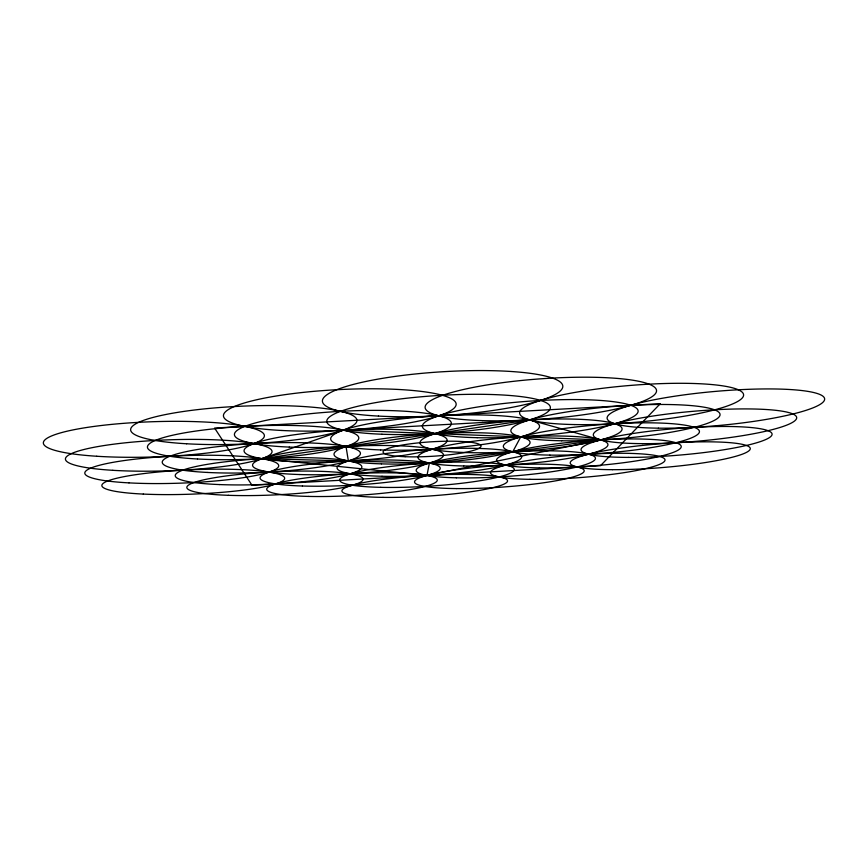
<?xml version="1.0" encoding="UTF-8"?>
<svg xmlns="http://www.w3.org/2000/svg" width="868" height="868" viewBox="0 0 868 868"><rect width="100%" height="100%" fill="white"/><g stroke="black" fill="none" stroke-linecap="round" stroke-linejoin="round"><path stroke-width="1.3" d="M426.98 475.414L429.389 463.089L600.786 439.902L529.871 419.906L343.381 430.137L262.017 458.684L426.98 475.414L600.786 439.902L343.381 430.137M512.717 451.816L520.757 436.864M529.871 419.906L262.017 458.684L429.389 463.089M346.028 446.521L348.361 460.962M660.288 403.685L600.515 465.682L251.98 485.223L214.591 428.043L660.288 403.685M465.986 452.564A101.263 15.385 -4 0 0 621.922 429.801A101.263 15.385 -4 0 0 475.23 425.255A101.263 15.385 -4 0 0 465.986 452.564M463.805 465.964A95.198 13.617 -3.9 0 0 607.915 444.893A95.198 13.617 -3.9 0 0 467.125 442.116A95.198 13.617 -3.9 0 0 463.805 465.964M299.243 474.525A95.588 13.725 -3.1 0 0 443.461 455.342A95.588 13.725 -3.1 0 0 301.326 450.611A95.588 13.725 -3.1 0 0 299.243 474.525M289.478 461.407A101.675 15.526 -3 0 0 446.966 441.313A101.675 15.526 -3 0 0 300.436 433.967A101.675 15.526 -3 0 0 289.478 461.407M382.039 476.272A92.507 12.912 -3.5 0 0 521.668 457.013A92.507 12.912 -3.5 0 0 384.285 453.747A92.507 12.912 -3.5 0 0 382.039 476.272M380.618 449.928A104.627 16.514 -3.5 0 0 539.505 426.687A104.627 16.514 -3.5 0 0 385.186 421.013A104.627 16.514 -3.5 0 0 380.618 449.928M574.833 424.571A112.352 18.575 -4.7 0 0 743.594 395.092A112.352 18.575 -4.7 0 0 576.439 392.162A112.352 18.575 -4.7 0 0 574.833 424.571M658.421 428.163A109.184 17.132 -5.1 0 0 824.6 399.551A109.184 17.132 -5.1 0 0 664.704 397.837A109.184 17.132 -5.1 0 0 658.421 428.163M628.692 457.393A95.827 13.367 -4.7 0 0 772.075 434.141A95.827 13.367 -4.7 0 0 628.953 434.141A95.827 13.367 -4.7 0 0 628.692 457.393M612.417 469.675A90.315 11.935 -4.6 0 0 750.212 449.092A90.315 11.935 -4.6 0 0 618.081 448.506A90.315 11.935 -4.6 0 0 612.417 469.675M207.105 472.431A99.169 14.572 -2.6 0 0 360.242 454.279A99.169 14.572 -2.6 0 0 216.62 446.781A99.169 14.572 -2.6 0 0 207.105 472.431M143.285 494.076A91.444 12.185 -2.3 0 0 284.541 478.897A91.444 12.185 -2.3 0 0 152.117 472.626A91.444 12.185 -2.3 0 0 143.285 494.076M96.728 456.253A110.562 17.62 -1.9 0 0 264.349 436.148A110.562 17.62 -1.9 0 0 100.504 425.602A110.562 17.62 -1.9 0 0 96.728 456.253M112.829 470.315A103.357 15.461 -2.1 0 0 271.879 452.456A103.357 15.461 -2.1 0 0 121.412 443.244A103.357 15.461 -2.1 0 0 112.829 470.315M456.514 488.586A85.042 10.883 -3.8 0 0 584.197 470.879A85.042 10.883 -3.8 0 0 457.317 469.653A85.042 10.883 -3.8 0 0 456.514 488.586M308.737 496.42A85.389 10.948 -3.1 0 0 437.266 480.178A85.389 10.948 -3.1 0 0 310.028 477.357A85.389 10.948 -3.1 0 0 308.737 496.42M383.005 497.375A82.916 10.362 -3.5 0 0 507.52 481.056A82.916 10.362 -3.5 0 0 383.743 479.342A82.916 10.362 -3.5 0 0 383.005 497.375M482.673 420.633A116.041 20.159 -4.2 0 0 656.534 390.784A116.041 20.159 -4.2 0 0 483.194 385.598A116.041 20.159 -4.2 0 0 482.673 420.633M281.937 430.485A116.496 20.365 -2.9 0 0 456.145 404.108A116.496 20.365 -2.9 0 0 281.297 395.2A116.496 20.365 -2.9 0 0 281.937 430.485M378.448 416.087A120.413 21.863 -3.6 0 0 562.714 387.247A120.413 21.863 -3.6 0 0 386.716 377.667A120.413 21.863 -3.6 0 0 378.448 416.087M381.399 463.87A98.192 14.539 -3.5 0 0 530.033 442.788A98.192 14.539 -3.5 0 0 384.676 438.449A98.192 14.539 -3.5 0 0 381.399 463.87M289.272 447.085A108.587 17.696 -3 0 0 451.349 423.378A108.587 17.696 -3 0 0 288.111 416.445A108.587 17.696 -3 0 0 289.272 447.085M477.14 437.689A108.142 17.534 -4.1 0 0 638.121 411.02A108.142 17.534 -4.1 0 0 475.49 407.363A108.142 17.534 -4.1 0 0 477.14 437.689M549.878 455.103A98.355 14.344 -4.4 0 0 699.391 432.014A98.355 14.344 -4.4 0 0 554.815 429.834A98.355 14.344 -4.4 0 0 549.878 455.103M456.362 477.812A89.838 12.13 -3.9 0 0 595.231 459.205A89.838 12.13 -3.9 0 0 465.682 456.177A89.838 12.13 -3.9 0 0 456.362 477.812M561.618 440.77A104.876 16.253 -4.5 0 0 720.039 414.785A104.876 16.253 -4.5 0 0 564.84 412.278A104.876 16.253 -4.5 0 0 561.618 440.77M539.386 467.874A92.605 12.749 -4.3 0 0 681.13 447.204A92.605 12.749 -4.3 0 0 546.07 445.262A92.605 12.749 -4.3 0 0 539.386 467.874M642.7 443.646A102.055 15.082 -4.9 0 0 796.672 417.942A102.055 15.082 -4.9 0 0 645.608 417.193A102.055 15.082 -4.9 0 0 642.7 443.646M380.792 487.339A87.451 11.534 -3.5 0 0 514.16 469.968A87.451 11.534 -3.5 0 0 385.804 467.038A87.451 11.534 -3.5 0 0 380.792 487.339M302.433 486.004A90.196 12.217 -3.1 0 0 440.141 468.753A90.196 12.217 -3.1 0 0 307.793 464.543A90.196 12.217 -3.1 0 0 302.433 486.004M219.3 484.561A93.364 12.933 -2.7 0 0 361.772 467.472A93.364 12.933 -2.7 0 0 224.595 461.895A93.364 12.933 -2.7 0 0 219.3 484.561M197.492 458.988A105.755 16.546 -2.5 0 0 358.723 438.611A105.755 16.546 -2.5 0 0 203.145 430.072A105.755 16.546 -2.5 0 0 197.492 458.988M381.931 434.228A111.961 18.901 -3.6 0 0 550.355 407.895A111.961 18.901 -3.6 0 0 383.515 401.32A111.961 18.901 -3.6 0 0 381.931 434.228M186.566 443.765A113.263 18.955 -2.4 0 0 356.932 420.72A113.263 18.955 -2.4 0 0 187.77 410.868A113.263 18.955 -2.4 0 0 186.566 443.765M228.403 495.313A88.21 11.555 -2.7 0 0 363.052 479.548A88.21 11.555 -2.7 0 0 233.525 475.046A88.21 11.555 -2.7 0 0 228.403 495.313M128.963 482.879A97.032 13.682 -2.2 0 0 278.585 466.452A97.032 13.682 -2.2 0 0 137.719 458.868A97.032 13.682 -2.2 0 0 128.963 482.879M529.968 479.331A87.494 11.403 -4.2 0 0 664.866 460.702A87.494 11.403 -4.2 0 0 538.377 458.955A87.494 11.403 -4.2 0 0 529.968 479.331M405.117 456.709A49.031 7.248 -3.5 0 0 480.926 446.543A49.031 7.248 -3.5 0 0 410.195 443.841A49.031 7.248 -3.5 0 0 405.117 456.709"/></g></svg>
